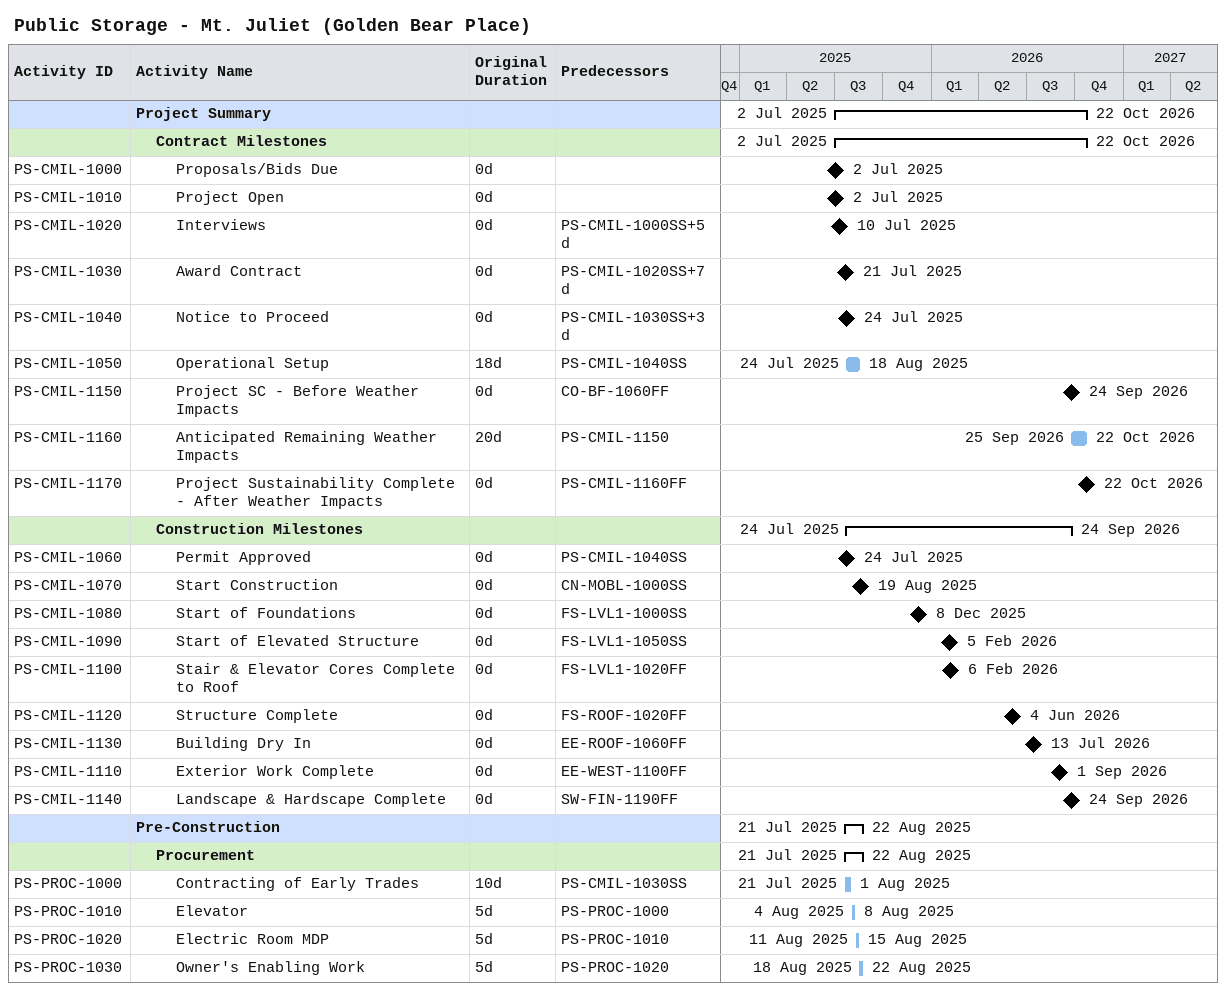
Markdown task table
Public Storage - Mt. Juliet (Golden Bear Place)

| ID | Level | Task | Original duration | Start | Finish | Predecessors |
|---|---|---|---|---|---|---|
|  | 1 | **Project Summary** |  | 2025-07-02 | 2026-10-22 |  |
|  | 2 | **Contract Milestones** |  | 2025-07-02 | 2026-10-22 |  |
| PS-CMIL-1000 | 3 | Proposals/Bids Due | 0d | 2025-07-02 | 2025-07-02 |  |
| PS-CMIL-1010 | 3 | Project Open | 0d | 2025-07-02 | 2025-07-02 |  |
| PS-CMIL-1020 | 3 | Interviews | 0d | 2025-07-10 | 2025-07-10 | PS-CMIL-1000SS+5d |
| PS-CMIL-1030 | 3 | Award Contract | 0d | 2025-07-21 | 2025-07-21 | PS-CMIL-1020SS+7d |
| PS-CMIL-1040 | 3 | Notice to Proceed | 0d | 2025-07-24 | 2025-07-24 | PS-CMIL-1030SS+3d |
| PS-CMIL-1050 | 3 | Operational Setup | 18d | 2025-07-24 | 2025-08-18 | PS-CMIL-1040SS |
| PS-CMIL-1150 | 3 | Project SC - Before Weather Impacts | 0d | 2026-09-24 | 2026-09-24 | CO-BF-1060FF |
| PS-CMIL-1160 | 3 | Anticipated Remaining Weather Impacts | 20d | 2026-09-25 | 2026-10-22 | PS-CMIL-1150 |
| PS-CMIL-1170 | 3 | Project Sustainability Complete - After Weather Impacts | 0d | 2026-10-22 | 2026-10-22 | PS-CMIL-1160FF |
|  | 2 | **Construction Milestones** |  | 2025-07-24 | 2026-09-24 |  |
| PS-CMIL-1060 | 3 | Permit Approved | 0d | 2025-07-24 | 2025-07-24 | PS-CMIL-1040SS |
| PS-CMIL-1070 | 3 | Start Construction | 0d | 2025-08-19 | 2025-08-19 | CN-MOBL-1000SS |
| PS-CMIL-1080 | 3 | Start of Foundations | 0d | 2025-12-08 | 2025-12-08 | FS-LVL1-1000SS |
| PS-CMIL-1090 | 3 | Start of Elevated Structure | 0d | 2026-02-05 | 2026-02-05 | FS-LVL1-1050SS |
| PS-CMIL-1100 | 3 | Stair & Elevator Cores Complete to Roof | 0d | 2026-02-06 | 2026-02-06 | FS-LVL1-1020FF |
| PS-CMIL-1120 | 3 | Structure Complete | 0d | 2026-06-04 | 2026-06-04 | FS-ROOF-1020FF |
| PS-CMIL-1130 | 3 | Building Dry In | 0d | 2026-07-13 | 2026-07-13 | EE-ROOF-1060FF |
| PS-CMIL-1110 | 3 | Exterior Work Complete | 0d | 2026-09-01 | 2026-09-01 | EE-WEST-1100FF |
| PS-CMIL-1140 | 3 | Landscape & Hardscape Complete | 0d | 2026-09-24 | 2026-09-24 | SW-FIN-1190FF |
|  | 1 | **Pre-Construction** |  | 2025-07-21 | 2025-08-22 |  |
|  | 2 | **Procurement** |  | 2025-07-21 | 2025-08-22 |  |
| PS-PROC-1000 | 3 | Contracting of Early Trades | 10d | 2025-07-21 | 2025-08-01 | PS-CMIL-1030SS |
| PS-PROC-1010 | 3 | Elevator | 5d | 2025-08-04 | 2025-08-08 | PS-PROC-1000 |
| PS-PROC-1020 | 3 | Electric Room MDP | 5d | 2025-08-11 | 2025-08-15 | PS-PROC-1010 |
| PS-PROC-1030 | 3 | Owner's Enabling Work | 5d | 2025-08-18 | 2025-08-22 | PS-PROC-1020 |
